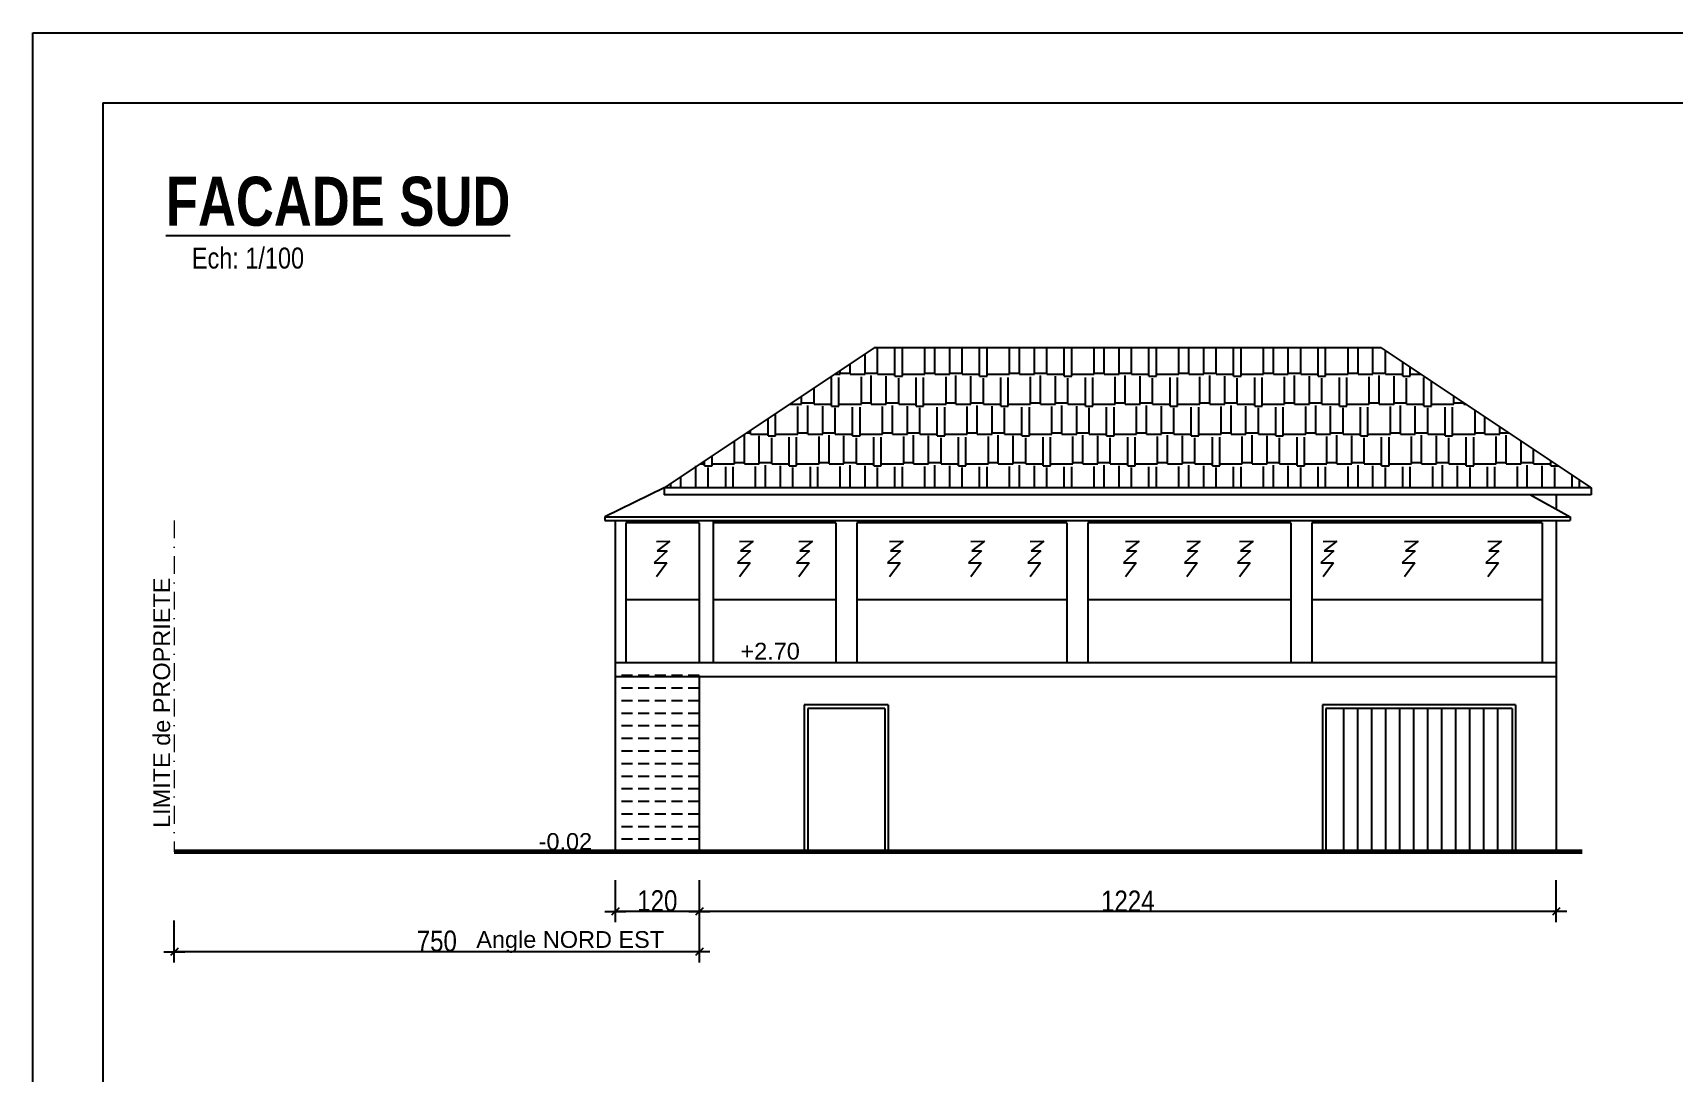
# Model space of a CAD drawing. Header units: centimetres. Extents: x 16433 to 114398, y -50094 to -12305.
# Drawn here: x 48613 to 49784, y -39790 to -39047 of the extents above; entities that cross this region are included whole.
import ezdxf
from ezdxf.enums import TextEntityAlignment as Align

# ---------------------------------------------------------------- set-up
doc = ezdxf.new("R2010")
doc.units = ezdxf.units.CM
doc.header["$LTSCALE"] = 0.5
doc.linetypes.add('CACHE2', pattern=[4.7625, 3.175, -1.5875])
doc.linetypes.add('TIRETPTX2', pattern=[50.8, 25.4, -12.7, 0, -12.7])
doc.layers.get('DEFPOINTS').update_dxf_attribs({"linetype": 'CONTINUOUS'})
for name, color, linetype in [('01_fenetres', 171, 'CONTINUOUS'), ('01_linteaux', 2, 'CONTINUOUS'), ('01_poch_murs', 253, 'CONTINUOUS'), ('01_texte', 230, 'CONTINUOUS'), ('AA_COTES', 2, 'CONTINUOUS')]:
    doc.layers.add(name, color=color, linetype=linetype)
doc.layers.add('01_murs_coup', color=5, linetype='CONTINUOUS', lineweight=60)
doc.layers.add('01_tram_axes', color=2, linetype='TIRETPTX2', lineweight=9)
doc.styles.add('ARIAL', font='arial.ttf')
doc.styles.add('impact', font='impact.ttf')
doc.styles.add('MATTE_TXT', font='arial.ttf')
doc.styles.add('STYLE2', font='ARIALN.TTF')
doc.dimstyles.new('JB100', dxfattribs={"dimscale": 0.1, "dimtxt": 150, "dimasz": 15, "dimexe": 0.1, "dimexo": 0.1, "dimgap": 0.09, "dimtad": 1, "dimdec": 1, "dimlfac": 2, "dimdsep": 46, "dimtxsty": 'STYLE2', "dimblk1": 'BOND_G', "dimblk2": 'BOND_D', "dimsah": 1, "dimcen": 1.5, "dimdle": 0.01, "dimse1": 1, "dimse2": 1, "dimclrd": 4, "dimclre": 2, "dimclrt": 6, "dimazin": 2, "dimtfac": 2.333333, "dimtdec": 1, "dimtix": 1, "dimtmove": 2, "dimatfit": 3, "dimldrblk": 'BOND_G', "dimfxl": 1, "dimtolj": 1, "dimtzin": 0, "dimarcsym": 0})

# ---------------------------------------------------------------- blocks, each defined once
blk = doc.blocks.new('BOND_G')
at = {"layer": 'AA_COTES', "color": 0}
for p, q in [((0, -5), (0, 15)), ((5, 0), (-5, 0)), ((1.77, 1.77), (-1.77, -1.77))]:
    blk.add_line(p, q, dxfattribs=at)
blk = doc.blocks.new('BOND_D')
at = {"layer": 'AA_COTES', "color": 0}
for p, q in [((5, 0), (-5, 0)), ((-1.77, -1.77), (1.77, 1.77)), ((0, 5), (0, -15))]:
    blk.add_line(p, q, dxfattribs=at)
blk = doc.blocks.new('*D4541')
at = {"layer": '01_linteaux', "color": 4, "lineweight": -2, "ltscale": 2, "transparency": 16777216}
blk.add_line((49699.3, -39675.1), (49090.3, -39675.1), dxfattribs=at)
at = {"layer": 'DEFPOINTS', "color": 0, "ltscale": 2}
for p in [(49088.8, -39643.8), (49700.8, -39643.8), (49088.8, -39675.1)]:
    blk.add_point(p, dxfattribs=at)
at = {"layer": '01_linteaux', "color": 4, "lineweight": -2, "ltscale": 2, "transparency": 16777216, "xscale": 1.5, "yscale": 1.5, "zscale": 1.5, "rotation": 180}
blk.add_blockref('BOND_D', (49088.8, -39675.1), dxfattribs=at)
at = {"layer": '01_linteaux', "color": 4, "lineweight": -2, "ltscale": 2, "transparency": 16777216, "xscale": 1.5, "yscale": 1.5, "zscale": 1.5}
blk.add_blockref('BOND_G', (49700.8, -39675.1), dxfattribs=at)
at = {"layer": '01_linteaux', "color": 6, "ltscale": 2, "transparency": 16777216, "insert": (49394.8, -39667.6), "char_height": 15, "attachment_point": 5, "style": 'STYLE2'}
blk.add_mtext('\\A1;1224', dxfattribs=at)
blk = doc.blocks.new('*D4542')
at = {"layer": '01_linteaux', "color": 4, "lineweight": -2, "ltscale": 2, "transparency": 16777216}
blk.add_line((49087.3, -39675.1), (49030.3, -39675.1), dxfattribs=at)
at = {"layer": 'DEFPOINTS', "color": 0, "ltscale": 2}
for p in [(49028.8, -39643.8), (49088.8, -39652.6), (49028.8, -39675.1)]:
    blk.add_point(p, dxfattribs=at)
at = {"layer": '01_linteaux', "color": 4, "lineweight": -2, "ltscale": 2, "transparency": 16777216, "xscale": 1.5, "yscale": 1.5, "zscale": 1.5, "rotation": 180}
blk.add_blockref('BOND_D', (49028.8, -39675.1), dxfattribs=at)
at = {"layer": '01_linteaux', "color": 4, "lineweight": -2, "ltscale": 2, "transparency": 16777216, "xscale": 1.5, "yscale": 1.5, "zscale": 1.5}
blk.add_blockref('BOND_G', (49088.8, -39675.1), dxfattribs=at)
at = {"layer": '01_linteaux', "color": 6, "ltscale": 2, "transparency": 16777216, "insert": (49058.8, -39667.5), "char_height": 15, "attachment_point": 5, "style": 'STYLE2'}
blk.add_mtext('\\A1;120', dxfattribs=at)
blk = doc.blocks.new('*D4543')
at = {"layer": '01_linteaux', "color": 4, "lineweight": -2, "ltscale": 2, "transparency": 16777216}
blk.add_line((49087.3, -39703.9), (48715.3, -39703.9), dxfattribs=at)
at = {"layer": 'DEFPOINTS', "color": 0, "ltscale": 2}
for p in [(48713.8, -39632.5), (49088.8, -39671.3), (48713.8, -39703.9)]:
    blk.add_point(p, dxfattribs=at)
at = {"layer": '01_linteaux', "color": 4, "lineweight": -2, "ltscale": 2, "transparency": 16777216, "xscale": 1.5, "yscale": 1.5, "zscale": 1.5, "rotation": 180}
blk.add_blockref('BOND_D', (48713.8, -39703.9), dxfattribs=at)
at = {"layer": '01_linteaux', "color": 4, "lineweight": -2, "ltscale": 2, "transparency": 16777216, "xscale": 1.5, "yscale": 1.5, "zscale": 1.5}
blk.add_blockref('BOND_G', (49088.8, -39703.9), dxfattribs=at)
at = {"layer": '01_linteaux', "color": 6, "ltscale": 2, "transparency": 16777216, "insert": (48901.3, -39696.3), "char_height": 15, "attachment_point": 5, "style": 'STYLE2'}
blk.add_mtext('\\A1;750', dxfattribs=at)

msp = doc.modelspace()

# ---------------------------------------------------------------- linework, layer by layer
at = {"layer": '01_fenetres', "ltscale": 30}
for q in [(48662.75, -40482.369), (50662.75, -39097.369)]:
    msp.add_line((48662.75, -39097.369), q, dxfattribs=at)
at = {"layer": '01_linteaux', "ltscale": 2}
for p, q in [((49213.759, -39272.519), (49063.759, -39372.519)), ((49575.759, -39272.519), (49213.759, -39272.519)), ((49575.759, -39272.519), (49725.759, -39372.519)), ((49063.759, -39372.519), (49021.259, -39393.162)), ((49725.759, -39372.519), (49063.759, -39372.519)), ((49063.759, -39372.519), (49063.759, -39377.519)), ((49725.759, -39372.519), (49725.759, -39377.519)), ((49725.759, -39377.519), (49063.759, -39377.519)), ((49682.526, -39377.519), (49710.759, -39393.162)), ((49700.759, -39377.519), (49700.759, -39387.621)), ((49021.259, -39393.162), (49021.259, -39394.412)), ((49021.259, -39393.162), (49710.759, -39393.162)), ((49021.259, -39393.162), (49021.259, -39395.662)), ((49021.259, -39395.662), (49710.759, -39395.662)), ((49028.759, -39395.662), (49028.759, -39632.519)), ((49036.259, -39397.519), (49036.259, -39497.519)), ((49088.759, -39397.519), (49036.259, -39397.519)), ((49088.759, -39397.519), (49088.759, -39497.519)), ((49098.759, -39395.662), (49098.759, -39497.519)), ((49186.259, -39397.519), (49098.759, -39397.519)), ((49186.259, -39397.519), (49186.259, -39497.519)), ((49201.259, -39397.519), (49201.259, -39497.519)), ((49351.259, -39397.519), (49201.259, -39397.519)), ((49351.259, -39397.519), (49351.259, -39497.519)), ((49366.259, -39397.519), (49366.259, -39497.519)), ((49511.259, -39397.519), (49366.259, -39397.519)), ((49511.259, -39397.519), (49511.259, -39497.519)), ((49526.259, -39397.519), (49526.259, -39497.519)), ((49690.759, -39397.519), (49526.259, -39397.519)), ((49690.759, -39397.519), (49690.759, -39497.519)), ((49700.759, -39395.662), (49700.759, -39632.519)), ((49710.759, -39393.162), (49710.759, -39395.662)), ((49088.759, -39452.519), (49036.259, -39452.519)), ((49186.259, -39452.519), (49098.759, -39452.519)), ((49351.259, -39452.519), (49201.259, -39452.519)), ((49511.259, -39452.519), (49366.259, -39452.519)), ((49690.759, -39452.519), (49526.259, -39452.519)), ((49088.759, -39497.519), (49028.759, -39497.519)), ((49700.759, -39497.519), (49088.759, -39497.519)), ((49088.759, -39507.519), (49028.759, -39507.519)), ((49088.759, -39506.519), (49088.759, -39632.519)), ((49700.759, -39507.519), (49088.759, -39507.519)), ((49163.759, -39527.519), (49163.759, -39632.519)), ((49223.759, -39527.519), (49163.759, -39527.519)), ((49223.759, -39527.519), (49223.759, -39632.519)), ((49533.759, -39527.519), (49533.759, -39632.519)), ((49671.759, -39527.519), (49533.759, -39527.519)), ((49671.759, -39527.519), (49671.759, -39632.519)), ((49166.259, -39530.019), (49166.259, -39632.519)), ((49221.259, -39530.019), (49166.259, -39530.019)), ((49221.259, -39530.019), (49221.259, -39632.519)), ((49669.259, -39530.019), (49536.259, -39530.019)), ((49536.259, -39530.019), (49536.259, -39632.519)), ((49548.759, -39530.019), (49548.759, -39632.519)), ((49558.759, -39530.019), (49558.759, -39632.519)), ((49568.759, -39530.019), (49568.759, -39632.519)), ((49578.759, -39530.019), (49578.759, -39632.519)), ((49588.759, -39530.019), (49588.759, -39632.519)), ((49598.759, -39530.019), (49598.759, -39632.519)), ((49608.759, -39530.019), (49608.759, -39632.519)), ((49618.759, -39530.019), (49618.759, -39632.519)), ((49628.759, -39530.019), (49628.759, -39632.519)), ((49638.759, -39530.019), (49638.759, -39632.519)), ((49648.759, -39530.019), (49648.759, -39632.519)), ((49658.759, -39530.019), (49658.759, -39632.519)), ((49669.259, -39530.019), (49669.259, -39632.519))]:
    msp.add_line(p, q, dxfattribs=at)
at = {"layer": '01_linteaux', "linetype": 'CACHE2', "ltscale": 5}
for p, q in [((49088.759, -39506.519), (49028.759, -39506.519)), ((49088.759, -39515.519), (49028.759, -39515.519)), ((49088.759, -39524.519), (49028.759, -39524.519)), ((49088.759, -39533.519), (49028.759, -39533.519)), ((49088.759, -39542.519), (49028.759, -39542.519)), ((49088.759, -39551.519), (49028.759, -39551.519)), ((49088.759, -39560.519), (49028.759, -39560.519)), ((49088.759, -39569.519), (49028.759, -39569.519)), ((49088.759, -39578.519), (49028.759, -39578.519)), ((49088.759, -39587.519), (49028.759, -39587.519)), ((49088.759, -39596.519), (49028.759, -39596.519)), ((49088.759, -39605.519), (49028.759, -39605.519)), ((49088.759, -39614.519), (49028.759, -39614.519)), ((49088.759, -39623.519), (49028.759, -39623.519))]:
    msp.add_line(p, q, dxfattribs=at)
at = {"layer": '01_murs_coup', "ltscale": 2}
msp.add_line((49719.432, -39632.519), (48713.759, -39632.519), dxfattribs=at)
at = {"layer": '01_poch_murs', "linetype": 'Continuous', "ltscale": 2}
for p, q in [((49207.189, -39291.31), (49207.189, -39276.899)), ((49216.079, -39291.31), (49216.079, -39272.641)), ((49228.525, -39292.644), (49228.525, -39272.519)), ((49233.859, -39292.644), (49233.859, -39272.519)), ((49249.861, -39291.31), (49249.861, -39272.519)), ((49256.973, -39291.31), (49256.973, -39272.519)), ((49267.641, -39291.31), (49267.641, -39272.519)), ((49276.531, -39291.31), (49276.531, -39272.641)), ((49288.977, -39292.644), (49288.977, -39272.519)), ((49294.311, -39292.644), (49294.311, -39272.519)), ((49310.313, -39291.31), (49310.313, -39272.519)), ((49317.425, -39291.31), (49317.425, -39272.519)), ((49328.093, -39291.31), (49328.093, -39272.519)), ((49336.983, -39291.31), (49336.983, -39272.641)), ((49349.429, -39292.644), (49349.429, -39272.197)), ((49354.763, -39292.644), (49354.763, -39272.519)), ((49370.765, -39291.31), (49370.765, -39272.519)), ((49377.877, -39291.31), (49377.877, -39272.519)), ((49388.545, -39291.31), (49388.545, -39272.519)), ((49397.435, -39291.31), (49397.435, -39272.641)), ((49409.881, -39292.644), (49409.881, -39272.519)), ((49415.215, -39292.644), (49415.215, -39272.519)), ((49431.217, -39291.31), (49431.217, -39272.519)), ((49438.329, -39291.31), (49438.329, -39272.519)), ((49448.997, -39291.31), (49448.997, -39272.519)), ((49457.887, -39291.31), (49457.887, -39272.641)), ((49470.333, -39292.644), (49470.333, -39272.519)), ((49475.667, -39292.644), (49475.667, -39272.519)), ((49491.669, -39291.31), (49491.669, -39272.519)), ((49498.781, -39291.31), (49498.781, -39272.519)), ((49509.449, -39291.31), (49509.449, -39272.519)), ((49518.339, -39291.31), (49518.339, -39272.641)), ((49530.785, -39292.644), (49530.785, -39272.197)), ((49536.119, -39292.644), (49536.119, -39272.197)), ((49552.121, -39291.31), (49552.121, -39272.519)), ((49559.233, -39291.31), (49559.233, -39272.519)), ((49569.901, -39291.31), (49569.901, -39272.519)), ((49578.791, -39291.31), (49578.791, -39274.54)), ((49591.237, -39292.644), (49591.237, -39282.837)), ((49183.186, -39313.98), (49183.186, -39293.533)), ((49185.572, -39291.31), (49189.409, -39291.31)), ((49188.52, -39313.98), (49188.52, -39293.533)), ((49189.409, -39291.31), (49189.409, -39288.752)), ((49189.409, -39290.421), (49196.521, -39290.421)), ((49196.521, -39291.31), (49196.521, -39284.011)), ((49196.521, -39291.31), (49207.189, -39291.31)), ((49204.522, -39312.646), (49204.522, -39293.088)), ((49207.189, -39290.421), (49216.079, -39290.421)), ((49211.634, -39312.646), (49211.634, -39292.199)), ((49216.079, -39291.31), (49228.525, -39291.31)), ((49222.302, -39312.646), (49222.302, -39292.644)), ((49228.525, -39292.644), (49233.859, -39292.644)), ((49231.192, -39312.646), (49231.192, -39293.977)), ((49233.859, -39291.31), (49249.861, -39291.31)), ((49243.638, -39313.98), (49243.638, -39293.533)), ((49248.972, -39313.98), (49248.972, -39293.533)), ((49249.861, -39290.421), (49256.973, -39290.421)), ((49256.973, -39291.31), (49267.641, -39291.31)), ((49264.974, -39312.646), (49264.974, -39293.088)), ((49267.641, -39290.421), (49276.531, -39290.421)), ((49272.086, -39312.646), (49272.086, -39292.199)), ((49276.531, -39291.31), (49288.977, -39291.31)), ((49282.754, -39312.646), (49282.754, -39292.644)), ((49288.977, -39292.644), (49294.311, -39292.644)), ((49291.644, -39312.646), (49291.644, -39293.977)), ((49294.311, -39291.31), (49310.313, -39291.31)), ((49304.09, -39313.98), (49304.09, -39293.533)), ((49309.424, -39313.98), (49309.424, -39293.533)), ((49310.313, -39290.421), (49317.425, -39290.421)), ((49317.425, -39291.31), (49328.093, -39291.31)), ((49325.426, -39312.646), (49325.426, -39293.088)), ((49328.093, -39290.421), (49336.983, -39290.421)), ((49332.538, -39312.646), (49332.538, -39292.199)), ((49336.983, -39291.31), (49349.429, -39291.31)), ((49343.206, -39312.646), (49343.206, -39292.644)), ((49349.429, -39292.644), (49354.763, -39292.644)), ((49352.096, -39312.646), (49352.096, -39293.977)), ((49354.763, -39291.31), (49370.765, -39291.31)), ((49364.542, -39313.98), (49364.542, -39293.533)), ((49369.876, -39313.98), (49369.876, -39293.533)), ((49370.765, -39290.421), (49377.877, -39290.421)), ((49377.877, -39291.31), (49388.545, -39291.31)), ((49385.878, -39312.646), (49385.878, -39293.088)), ((49388.545, -39290.421), (49397.435, -39290.421)), ((49392.99, -39312.646), (49392.99, -39292.199)), ((49397.435, -39291.31), (49409.881, -39291.31)), ((49403.658, -39312.646), (49403.658, -39292.644)), ((49409.881, -39292.644), (49415.215, -39292.644)), ((49412.548, -39312.646), (49412.548, -39293.977)), ((49415.215, -39291.31), (49431.217, -39291.31)), ((49424.994, -39313.98), (49424.994, -39293.533)), ((49430.328, -39313.98), (49430.328, -39293.533)), ((49431.217, -39290.421), (49438.329, -39290.421)), ((49438.329, -39291.31), (49448.997, -39291.31)), ((49446.33, -39312.646), (49446.33, -39293.088)), ((49448.997, -39290.421), (49457.887, -39290.421)), ((49453.442, -39312.646), (49453.442, -39292.199)), ((49457.887, -39291.31), (49470.333, -39291.31)), ((49464.11, -39312.646), (49464.11, -39292.644)), ((49470.333, -39292.644), (49475.667, -39292.644)), ((49473, -39312.646), (49473, -39293.977)), ((49475.667, -39291.31), (49491.669, -39291.31)), ((49485.446, -39313.98), (49485.446, -39293.533)), ((49490.78, -39313.98), (49490.78, -39293.533)), ((49491.669, -39290.421), (49498.781, -39290.421)), ((49498.781, -39291.31), (49509.449, -39291.31)), ((49506.782, -39312.646), (49506.782, -39293.088)), ((49509.449, -39290.421), (49518.339, -39290.421)), ((49513.894, -39312.646), (49513.894, -39292.199)), ((49518.339, -39291.31), (49530.785, -39291.31)), ((49524.562, -39312.646), (49524.562, -39292.644)), ((49530.785, -39292.644), (49536.119, -39292.644)), ((49533.452, -39312.646), (49533.452, -39293.977)), ((49536.119, -39291.31), (49552.121, -39291.31)), ((49545.898, -39313.98), (49545.898, -39293.533)), ((49551.232, -39313.98), (49551.232, -39293.533)), ((49552.121, -39290.421), (49559.233, -39290.421)), ((49559.233, -39291.31), (49569.901, -39291.31)), ((49567.234, -39312.646), (49567.234, -39293.088)), ((49569.901, -39290.421), (49578.791, -39290.421)), ((49574.346, -39312.646), (49574.346, -39292.199)), ((49578.791, -39291.31), (49591.237, -39291.31)), ((49585.014, -39312.646), (49585.014, -39292.644)), ((49591.237, -39292.644), (49596.571, -39292.644)), ((49593.904, -39312.646), (49593.904, -39293.977)), ((49596.571, -39292.644), (49596.571, -39286.393)), ((49596.571, -39291.31), (49603.946, -39291.31)), ((49606.35, -39313.98), (49606.35, -39293.533)), ((49170.74, -39312.646), (49170.74, -39301.198)), ((49611.684, -39313.98), (49611.684, -39296.469)), ((49153.568, -39312.646), (49161.85, -39312.646)), ((49159.183, -39333.982), (49159.183, -39314.424)), ((49161.85, -39312.646), (49161.85, -39307.125)), ((49161.85, -39311.757), (49170.74, -39311.757)), ((49166.295, -39333.982), (49166.295, -39313.535)), ((49170.74, -39312.646), (49183.186, -39312.646)), ((49176.963, -39333.982), (49176.963, -39313.98)), ((49183.186, -39313.98), (49188.52, -39313.98)), ((49185.853, -39333.982), (49185.853, -39315.313)), ((49188.52, -39312.646), (49204.522, -39312.646)), ((49198.299, -39335.316), (49198.299, -39314.869)), ((49203.633, -39335.316), (49203.633, -39314.869)), ((49204.522, -39311.757), (49211.634, -39311.757)), ((49211.634, -39312.646), (49222.302, -39312.646)), ((49219.635, -39333.982), (49219.635, -39314.424)), ((49222.302, -39311.757), (49231.192, -39311.757)), ((49226.747, -39333.982), (49226.747, -39313.535)), ((49231.192, -39312.646), (49243.638, -39312.646)), ((49237.415, -39333.982), (49237.415, -39313.98)), ((49243.638, -39313.98), (49248.972, -39313.98)), ((49246.305, -39333.982), (49246.305, -39315.313)), ((49248.972, -39312.646), (49264.974, -39312.646)), ((49258.751, -39335.316), (49258.751, -39314.869)), ((49264.085, -39335.316), (49264.085, -39314.869)), ((49264.974, -39311.757), (49272.086, -39311.757)), ((49272.086, -39312.646), (49282.754, -39312.646)), ((49280.087, -39333.982), (49280.087, -39314.424)), ((49282.754, -39311.757), (49291.644, -39311.757)), ((49287.199, -39333.982), (49287.199, -39313.535)), ((49291.644, -39312.646), (49304.09, -39312.646)), ((49297.867, -39333.982), (49297.867, -39313.98)), ((49304.09, -39313.98), (49309.424, -39313.98)), ((49306.757, -39333.982), (49306.757, -39315.313)), ((49309.424, -39312.646), (49325.426, -39312.646)), ((49319.203, -39335.316), (49319.203, -39314.869)), ((49324.537, -39335.316), (49324.537, -39314.869)), ((49325.426, -39311.757), (49332.538, -39311.757)), ((49332.538, -39312.646), (49343.206, -39312.646)), ((49340.539, -39333.982), (49340.539, -39314.424)), ((49343.206, -39311.757), (49352.096, -39311.757)), ((49347.651, -39333.982), (49347.651, -39313.535)), ((49352.096, -39312.646), (49364.542, -39312.646)), ((49358.319, -39333.982), (49358.319, -39313.98)), ((49364.542, -39313.98), (49369.876, -39313.98)), ((49367.209, -39333.982), (49367.209, -39315.313)), ((49369.876, -39312.646), (49385.878, -39312.646)), ((49379.655, -39335.316), (49379.655, -39314.869)), ((49384.989, -39335.316), (49384.989, -39314.869)), ((49385.878, -39311.757), (49392.99, -39311.757)), ((49392.99, -39312.646), (49403.658, -39312.646)), ((49400.991, -39333.982), (49400.991, -39314.424)), ((49403.658, -39311.757), (49412.548, -39311.757)), ((49408.103, -39333.982), (49408.103, -39313.535)), ((49412.548, -39312.646), (49424.994, -39312.646)), ((49418.771, -39333.982), (49418.771, -39313.98)), ((49424.994, -39313.98), (49430.328, -39313.98)), ((49427.661, -39333.982), (49427.661, -39315.313)), ((49430.328, -39312.646), (49446.33, -39312.646)), ((49440.107, -39335.316), (49440.107, -39314.869)), ((49445.441, -39335.316), (49445.441, -39314.869)), ((49446.33, -39311.757), (49453.442, -39311.757)), ((49453.442, -39312.646), (49464.11, -39312.646)), ((49461.443, -39333.982), (49461.443, -39314.424)), ((49464.11, -39311.757), (49473, -39311.757)), ((49468.555, -39333.982), (49468.555, -39313.535)), ((49473, -39312.646), (49485.446, -39312.646)), ((49479.223, -39333.982), (49479.223, -39313.98)), ((49485.446, -39313.98), (49490.78, -39313.98)), ((49488.113, -39333.982), (49488.113, -39315.313)), ((49490.78, -39312.646), (49506.782, -39312.646)), ((49500.559, -39335.316), (49500.559, -39314.869)), ((49505.893, -39335.316), (49505.893, -39314.869)), ((49506.782, -39311.757), (49513.894, -39311.757)), ((49513.894, -39312.646), (49524.562, -39312.646)), ((49521.895, -39333.982), (49521.895, -39314.424)), ((49524.562, -39311.757), (49533.452, -39311.757)), ((49529.007, -39333.982), (49529.007, -39313.535)), ((49533.452, -39312.646), (49545.898, -39312.646)), ((49539.675, -39333.982), (49539.675, -39313.98)), ((49545.898, -39313.98), (49551.232, -39313.98)), ((49548.565, -39333.982), (49548.565, -39315.313)), ((49551.232, -39312.646), (49567.234, -39312.646)), ((49561.011, -39335.316), (49561.011, -39314.869)), ((49566.345, -39335.316), (49566.345, -39314.869)), ((49567.234, -39311.757), (49574.346, -39311.757)), ((49574.346, -39312.646), (49585.014, -39312.646)), ((49582.347, -39333.982), (49582.347, -39314.424)), ((49585.014, -39311.757), (49593.904, -39311.757)), ((49589.459, -39333.982), (49589.459, -39313.535)), ((49593.904, -39312.646), (49606.35, -39312.646)), ((49600.127, -39333.982), (49600.127, -39313.98)), ((49606.35, -39313.98), (49611.684, -39313.98)), ((49609.017, -39333.982), (49609.017, -39315.313)), ((49611.684, -39312.646), (49627.686, -39312.646)), ((49621.463, -39335.316), (49621.463, -39314.869)), ((49626.797, -39335.316), (49626.797, -39314.869)), ((49627.686, -39312.646), (49627.686, -39307.137)), ((49627.686, -39311.757), (49634.798, -39311.757)), ((49634.798, -39312.646), (49634.798, -39311.878)), ((49634.798, -39312.646), (49635.95, -39312.646)), ((49642.799, -39333.982), (49642.799, -39317.212)), ((49137.847, -39335.316), (49137.847, -39323.127)), ((49143.181, -39335.316), (49143.181, -39319.571)), ((49649.911, -39333.982), (49649.911, -39321.953)), ((49660.579, -39333.982), (49660.579, -39329.065)), ((49113.844, -39355.318), (49113.844, -39339.129)), ((49120.956, -39355.318), (49120.956, -39334.871)), ((49122.897, -39333.093), (49125.401, -39333.093)), ((49125.401, -39333.982), (49125.401, -39331.424)), ((49125.401, -39333.982), (49137.847, -39333.982)), ((49131.624, -39355.318), (49131.624, -39335.316)), ((49137.847, -39335.316), (49143.181, -39335.316)), ((49140.514, -39355.318), (49140.514, -39336.649)), ((49143.181, -39333.982), (49159.183, -39333.982)), ((49152.96, -39356.652), (49152.96, -39336.205)), ((49158.294, -39356.652), (49158.294, -39336.205)), ((49159.183, -39333.093), (49166.295, -39333.093)), ((49166.295, -39333.982), (49176.963, -39333.982)), ((49174.296, -39355.318), (49174.296, -39335.76)), ((49176.963, -39333.093), (49185.853, -39333.093)), ((49181.408, -39355.318), (49181.408, -39334.871)), ((49185.853, -39333.982), (49198.299, -39333.982)), ((49192.076, -39355.318), (49192.076, -39335.316)), ((49198.299, -39335.316), (49203.633, -39335.316)), ((49200.966, -39355.318), (49200.966, -39336.649)), ((49203.633, -39333.982), (49219.635, -39333.982)), ((49213.412, -39356.652), (49213.412, -39336.205)), ((49218.746, -39356.652), (49218.746, -39336.205)), ((49219.635, -39333.093), (49226.747, -39333.093)), ((49226.747, -39333.982), (49237.415, -39333.982)), ((49234.748, -39355.318), (49234.748, -39335.76)), ((49237.415, -39333.093), (49246.305, -39333.093)), ((49241.86, -39355.318), (49241.86, -39334.871)), ((49246.305, -39333.982), (49258.751, -39333.982)), ((49252.528, -39355.318), (49252.528, -39335.316)), ((49258.751, -39335.316), (49264.085, -39335.316)), ((49261.418, -39355.318), (49261.418, -39336.649)), ((49264.085, -39333.982), (49280.087, -39333.982)), ((49273.864, -39356.652), (49273.864, -39336.205)), ((49279.198, -39356.652), (49279.198, -39336.205)), ((49280.087, -39333.093), (49287.199, -39333.093)), ((49287.199, -39333.982), (49297.867, -39333.982)), ((49295.2, -39355.318), (49295.2, -39335.76)), ((49297.867, -39333.093), (49306.757, -39333.093)), ((49302.312, -39355.318), (49302.312, -39334.871)), ((49306.757, -39333.982), (49319.203, -39333.982)), ((49312.98, -39355.318), (49312.98, -39335.316)), ((49319.203, -39335.316), (49324.537, -39335.316)), ((49321.87, -39355.318), (49321.87, -39336.649)), ((49324.537, -39333.982), (49340.539, -39333.982)), ((49334.316, -39356.652), (49334.316, -39336.205)), ((49339.65, -39356.652), (49339.65, -39336.205)), ((49340.539, -39333.093), (49347.651, -39333.093)), ((49347.651, -39333.982), (49358.319, -39333.982)), ((49355.652, -39355.318), (49355.652, -39335.76)), ((49358.319, -39333.093), (49367.209, -39333.093)), ((49362.764, -39355.318), (49362.764, -39334.871)), ((49367.209, -39333.982), (49379.655, -39333.982)), ((49373.432, -39355.318), (49373.432, -39335.316)), ((49379.655, -39335.316), (49384.989, -39335.316)), ((49382.322, -39355.318), (49382.322, -39336.649)), ((49384.989, -39333.982), (49400.991, -39333.982)), ((49394.768, -39356.652), (49394.768, -39336.205)), ((49400.102, -39356.652), (49400.102, -39336.205)), ((49400.991, -39333.093), (49408.103, -39333.093)), ((49408.103, -39333.982), (49418.771, -39333.982)), ((49416.104, -39355.318), (49416.104, -39335.76)), ((49418.771, -39333.093), (49427.661, -39333.093)), ((49423.216, -39355.318), (49423.216, -39334.871)), ((49427.661, -39333.982), (49440.107, -39333.982)), ((49433.884, -39355.318), (49433.884, -39335.316)), ((49440.107, -39335.316), (49445.441, -39335.316)), ((49442.774, -39355.318), (49442.774, -39336.649)), ((49445.441, -39333.982), (49461.443, -39333.982)), ((49455.22, -39356.652), (49455.22, -39336.205)), ((49460.554, -39356.652), (49460.554, -39336.205)), ((49461.443, -39333.093), (49468.555, -39333.093)), ((49468.555, -39333.982), (49479.223, -39333.982)), ((49476.556, -39355.318), (49476.556, -39335.76)), ((49479.223, -39333.093), (49488.113, -39333.093)), ((49483.668, -39355.318), (49483.668, -39334.871)), ((49488.113, -39333.982), (49500.559, -39333.982)), ((49494.336, -39355.318), (49494.336, -39335.316)), ((49500.559, -39335.316), (49505.893, -39335.316)), ((49503.226, -39355.318), (49503.226, -39336.649)), ((49505.893, -39333.982), (49521.895, -39333.982)), ((49515.672, -39356.652), (49515.672, -39336.205)), ((49521.006, -39356.652), (49521.006, -39336.205)), ((49521.895, -39333.093), (49529.007, -39333.093)), ((49529.007, -39333.982), (49539.675, -39333.982)), ((49537.008, -39355.318), (49537.008, -39335.76)), ((49539.675, -39333.093), (49548.565, -39333.093)), ((49544.12, -39355.318), (49544.12, -39334.871)), ((49548.565, -39333.982), (49561.011, -39333.982)), ((49554.788, -39355.318), (49554.788, -39335.316)), ((49561.011, -39335.316), (49566.345, -39335.316)), ((49563.678, -39355.318), (49563.678, -39336.649)), ((49566.345, -39333.982), (49582.347, -39333.982)), ((49576.124, -39356.652), (49576.124, -39336.205)), ((49581.458, -39356.652), (49581.458, -39336.205)), ((49582.347, -39333.093), (49589.459, -39333.093)), ((49589.459, -39333.982), (49600.127, -39333.982)), ((49597.46, -39355.318), (49597.46, -39335.76)), ((49600.127, -39333.093), (49609.017, -39333.093)), ((49604.572, -39355.318), (49604.572, -39334.871)), ((49609.017, -39333.982), (49621.463, -39333.982)), ((49615.24, -39355.318), (49615.24, -39335.316)), ((49621.463, -39335.316), (49626.797, -39335.316)), ((49624.13, -39355.318), (49624.13, -39336.649)), ((49626.797, -39333.982), (49642.799, -39333.982)), ((49636.576, -39356.652), (49636.576, -39336.205)), ((49641.91, -39356.652), (49641.91, -39336.205)), ((49642.799, -39333.093), (49649.911, -39333.093)), ((49649.911, -39333.982), (49660.579, -39333.982)), ((49657.912, -39355.318), (49657.912, -39335.76)), ((49660.579, -39333.093), (49666.62, -39333.093)), ((49665.024, -39355.318), (49665.024, -39334.871)), ((49675.692, -39355.318), (49675.692, -39339.141)), ((49092.508, -39356.652), (49092.508, -39353.353)), ((49097.842, -39356.652), (49097.842, -39349.797)), ((49684.582, -39355.318), (49684.582, -39345.067)), ((49697.028, -39356.652), (49697.028, -39353.365)), ((49075.617, -39372.519), (49075.617, -39364.614)), ((49086.285, -39372.519), (49086.285, -39356.652)), ((49089.56, -39355.318), (49092.508, -39355.318)), ((49092.508, -39356.652), (49097.842, -39356.652)), ((49095.175, -39372.519), (49095.175, -39357.985)), ((49097.842, -39355.318), (49113.844, -39355.318)), ((49107.621, -39372.519), (49107.621, -39357.541)), ((49112.955, -39372.519), (49112.955, -39357.541)), ((49113.844, -39354.429), (49120.956, -39354.429)), ((49120.956, -39355.318), (49131.624, -39355.318)), ((49128.957, -39372.519), (49128.957, -39357.096)), ((49131.624, -39354.429), (49140.514, -39354.429)), ((49136.069, -39372.519), (49136.069, -39356.207)), ((49140.514, -39355.318), (49152.96, -39355.318)), ((49146.737, -39372.519), (49146.737, -39356.652)), ((49152.96, -39356.652), (49158.294, -39356.652)), ((49155.627, -39372.519), (49155.627, -39357.985)), ((49158.294, -39355.318), (49174.296, -39355.318)), ((49168.073, -39372.519), (49168.073, -39357.541)), ((49173.407, -39372.519), (49173.407, -39357.541)), ((49174.296, -39354.429), (49181.408, -39354.429)), ((49181.408, -39355.318), (49192.076, -39355.318)), ((49189.409, -39372.519), (49189.409, -39357.096)), ((49192.076, -39354.429), (49200.966, -39354.429)), ((49196.521, -39372.519), (49196.521, -39356.207)), ((49200.966, -39355.318), (49213.412, -39355.318)), ((49207.189, -39372.519), (49207.189, -39356.652)), ((49213.412, -39356.652), (49218.746, -39356.652)), ((49216.079, -39372.519), (49216.079, -39357.985)), ((49218.746, -39355.318), (49234.748, -39355.318)), ((49228.525, -39372.519), (49228.525, -39357.541)), ((49233.859, -39372.519), (49233.859, -39357.541)), ((49234.748, -39354.429), (49241.86, -39354.429)), ((49241.86, -39355.318), (49252.528, -39355.318)), ((49249.861, -39372.519), (49249.861, -39357.096)), ((49252.528, -39354.429), (49261.418, -39354.429)), ((49256.973, -39372.519), (49256.973, -39356.207)), ((49261.418, -39355.318), (49273.864, -39355.318)), ((49267.641, -39372.519), (49267.641, -39356.652)), ((49273.864, -39356.652), (49279.198, -39356.652)), ((49276.531, -39372.519), (49276.531, -39357.985)), ((49279.198, -39355.318), (49295.2, -39355.318)), ((49288.977, -39372.519), (49288.977, -39357.541)), ((49294.311, -39372.519), (49294.311, -39357.541)), ((49295.2, -39354.429), (49302.312, -39354.429)), ((49302.312, -39355.318), (49312.98, -39355.318)), ((49310.313, -39372.519), (49310.313, -39357.096)), ((49312.98, -39354.429), (49321.87, -39354.429)), ((49317.425, -39372.519), (49317.425, -39356.207)), ((49321.87, -39355.318), (49334.316, -39355.318)), ((49328.093, -39372.519), (49328.093, -39356.652)), ((49334.316, -39356.652), (49339.65, -39356.652)), ((49336.983, -39372.519), (49336.983, -39357.985)), ((49339.65, -39355.318), (49355.652, -39355.318)), ((49349.429, -39372.519), (49349.429, -39357.541)), ((49354.763, -39372.519), (49354.763, -39357.541)), ((49355.652, -39354.429), (49362.764, -39354.429)), ((49362.764, -39355.318), (49373.432, -39355.318)), ((49370.765, -39372.519), (49370.765, -39357.096)), ((49373.432, -39354.429), (49382.322, -39354.429)), ((49377.877, -39372.519), (49377.877, -39356.207)), ((49382.322, -39355.318), (49394.768, -39355.318)), ((49388.545, -39372.519), (49388.545, -39356.652)), ((49394.768, -39356.652), (49400.102, -39356.652)), ((49397.435, -39372.519), (49397.435, -39357.985)), ((49400.102, -39355.318), (49416.104, -39355.318)), ((49409.881, -39372.519), (49409.881, -39357.541)), ((49415.215, -39372.519), (49415.215, -39357.541)), ((49416.104, -39354.429), (49423.216, -39354.429)), ((49423.216, -39355.318), (49433.884, -39355.318)), ((49431.217, -39372.519), (49431.217, -39357.096)), ((49433.884, -39354.429), (49442.774, -39354.429)), ((49438.329, -39372.519), (49438.329, -39356.207)), ((49442.774, -39355.318), (49455.22, -39355.318)), ((49448.997, -39372.519), (49448.997, -39356.652)), ((49455.22, -39356.652), (49460.554, -39356.652)), ((49457.887, -39372.519), (49457.887, -39357.985)), ((49460.554, -39355.318), (49476.556, -39355.318)), ((49470.333, -39372.519), (49470.333, -39357.541)), ((49475.667, -39372.519), (49475.667, -39357.541)), ((49476.556, -39354.429), (49483.668, -39354.429)), ((49483.668, -39355.318), (49494.336, -39355.318)), ((49491.669, -39372.519), (49491.669, -39357.096)), ((49494.336, -39354.429), (49503.226, -39354.429)), ((49498.781, -39372.519), (49498.781, -39356.207)), ((49503.226, -39355.318), (49515.672, -39355.318)), ((49509.449, -39372.519), (49509.449, -39356.652)), ((49515.672, -39356.652), (49521.006, -39356.652)), ((49518.339, -39372.519), (49518.339, -39357.985)), ((49521.006, -39355.318), (49537.008, -39355.318)), ((49530.785, -39372.519), (49530.785, -39357.541)), ((49536.119, -39372.519), (49536.119, -39357.541)), ((49537.008, -39354.429), (49544.12, -39354.429)), ((49544.12, -39355.318), (49554.788, -39355.318)), ((49552.121, -39372.519), (49552.121, -39357.096)), ((49554.788, -39354.429), (49563.678, -39354.429)), ((49559.233, -39372.519), (49559.233, -39356.207)), ((49563.678, -39355.318), (49576.124, -39355.318)), ((49569.901, -39372.519), (49569.901, -39356.652)), ((49576.124, -39356.652), (49581.458, -39356.652)), ((49578.791, -39372.519), (49578.791, -39357.985)), ((49581.458, -39355.318), (49597.46, -39355.318)), ((49591.237, -39372.519), (49591.237, -39357.541)), ((49596.571, -39372.519), (49596.571, -39357.541)), ((49597.46, -39354.429), (49604.572, -39354.429)), ((49604.572, -39355.318), (49615.24, -39355.318)), ((49612.573, -39372.519), (49612.573, -39357.096)), ((49615.24, -39354.429), (49624.13, -39354.429)), ((49619.685, -39372.519), (49619.685, -39356.207)), ((49624.13, -39355.318), (49636.576, -39355.318)), ((49630.353, -39372.519), (49630.353, -39356.652)), ((49636.576, -39356.652), (49641.91, -39356.652)), ((49639.243, -39372.519), (49639.243, -39357.985)), ((49641.91, -39355.318), (49657.912, -39355.318)), ((49651.689, -39372.519), (49651.689, -39357.541)), ((49657.023, -39372.519), (49657.023, -39357.541)), ((49657.912, -39354.429), (49665.024, -39354.429)), ((49665.024, -39355.318), (49675.692, -39355.318)), ((49673.025, -39372.519), (49673.025, -39357.096)), ((49675.692, -39354.429), (49684.582, -39354.429)), ((49680.137, -39372.519), (49680.137, -39356.207)), ((49684.582, -39355.318), (49697.028, -39355.318)), ((49690.805, -39372.519), (49690.805, -39356.652)), ((49697.028, -39356.652), (49702.362, -39356.652)), ((49699.695, -39372.519), (49699.695, -39357.985)), ((49712.141, -39372.519), (49712.141, -39363.44)), ((49068.505, -39372.519), (49068.505, -39369.355)), ((49717.475, -39372.519), (49717.475, -39366.996))]:
    msp.add_line(p, q, dxfattribs=at)
at = {"layer": '01_poch_murs', "ltscale": 2}
for p, q in [((49058.097, -39410.75), (49067.827, -39410.524)), ((49067.827, -39410.524), (49058.776, -39417.535)), ((49117.537, -39410.75), (49127.268, -39410.524)), ((49127.268, -39410.524), (49118.216, -39417.535)), ((49159.857, -39410.75), (49169.587, -39410.524)), ((49169.587, -39410.524), (49160.536, -39417.535)), ((49224.683, -39410.75), (49234.414, -39410.524)), ((49234.414, -39410.524), (49225.362, -39417.535)), ((49282.686, -39410.75), (49292.416, -39410.524)), ((49292.416, -39410.524), (49283.365, -39417.535)), ((49325.05, -39410.75), (49334.781, -39410.524)), ((49334.781, -39410.524), (49325.729, -39417.535)), ((49393.234, -39410.75), (49402.965, -39410.524)), ((49402.965, -39410.524), (49393.913, -39417.535)), ((49436.853, -39410.75), (49446.584, -39410.524)), ((49446.584, -39410.524), (49437.532, -39417.535)), ((49474.656, -39410.75), (49484.387, -39410.524)), ((49484.387, -39410.524), (49475.335, -39417.535)), ((49534.268, -39410.75), (49543.999, -39410.524)), ((49543.999, -39410.524), (49534.947, -39417.535)), ((49592.426, -39410.75), (49602.157, -39410.524)), ((49602.157, -39410.524), (49593.105, -39417.535)), ((49652.039, -39410.75), (49661.77, -39410.524)), ((49661.77, -39410.524), (49652.718, -39417.535)), ((49065.791, -39417.535), (49056.513, -39425.903)), ((49058.776, -39417.535), (49065.791, -39417.535)), ((49125.231, -39417.535), (49115.953, -39425.903)), ((49118.216, -39417.535), (49125.231, -39417.535)), ((49167.551, -39417.535), (49158.273, -39425.903)), ((49160.536, -39417.535), (49167.551, -39417.535)), ((49232.377, -39417.535), (49223.099, -39425.903)), ((49225.362, -39417.535), (49232.377, -39417.535)), ((49290.38, -39417.535), (49281.102, -39425.903)), ((49283.365, -39417.535), (49290.38, -39417.535)), ((49332.744, -39417.535), (49323.466, -39425.903)), ((49325.729, -39417.535), (49332.744, -39417.535)), ((49400.928, -39417.535), (49391.65, -39425.903)), ((49393.913, -39417.535), (49400.928, -39417.535)), ((49444.547, -39417.535), (49435.269, -39425.903)), ((49437.532, -39417.535), (49444.547, -39417.535)), ((49482.35, -39417.535), (49473.072, -39425.903)), ((49475.335, -39417.535), (49482.35, -39417.535)), ((49541.962, -39417.535), (49532.684, -39425.903)), ((49534.947, -39417.535), (49541.962, -39417.535)), ((49600.121, -39417.535), (49590.842, -39425.903)), ((49593.105, -39417.535), (49600.121, -39417.535)), ((49659.733, -39417.535), (49650.455, -39425.903)), ((49652.718, -39417.535), (49659.733, -39417.535)), ((49056.513, -39425.903), (49065.564, -39425.903)), ((49065.564, -39425.903), (49058.097, -39436.08)), ((49115.953, -39425.903), (49125.005, -39425.903)), ((49125.005, -39425.903), (49117.537, -39436.08)), ((49158.273, -39425.903), (49167.324, -39425.903)), ((49167.324, -39425.903), (49159.857, -39436.08)), ((49223.099, -39425.903), (49232.151, -39425.903)), ((49232.151, -39425.903), (49224.683, -39436.08)), ((49281.102, -39425.903), (49290.153, -39425.903)), ((49290.153, -39425.903), (49282.686, -39436.08)), ((49323.466, -39425.903), (49332.518, -39425.903)), ((49332.518, -39425.903), (49325.05, -39436.08)), ((49391.65, -39425.903), (49400.702, -39425.903)), ((49400.702, -39425.903), (49393.234, -39436.08)), ((49435.269, -39425.903), (49444.321, -39425.903)), ((49444.321, -39425.903), (49436.853, -39436.08)), ((49473.072, -39425.903), (49482.124, -39425.903)), ((49482.124, -39425.903), (49474.656, -39436.08)), ((49532.684, -39425.903), (49541.736, -39425.903)), ((49541.736, -39425.903), (49534.268, -39436.08)), ((49590.842, -39425.903), (49599.894, -39425.903)), ((49599.894, -39425.903), (49592.426, -39436.08)), ((49650.455, -39425.903), (49659.507, -39425.903)), ((49659.507, -39425.903), (49652.039, -39436.08))]:
    msp.add_line(p, q, dxfattribs=at)
at = {"layer": '01_texte', "ltscale": 30}
for p, q in [((48612.75, -39047.369), (49662.75, -39047.369)), ((48612.75, -39047.369), (50707.75, -39047.369)), ((48612.75, -40532.369), (48612.75, -39047.369))]:
    msp.add_line(p, q, dxfattribs=at)
at = {"layer": '01_tram_axes', "linetype": 'TIRETPTX2'}
msp.add_line((48713.759, -39395.662), (48713.759, -39632.519), dxfattribs=at)

# ---------------------------------------------------------------- texts
at = {"layer": '01_texte'}
for s, height, style, p in [('%%UFACADE SUD', 35, 'impact', (48830.779, -39195.719)), ('Angle NORD EST', 12, 'ARIAL', (48996.553, -39704.659))]:
    msp.add_text(s, height=height, dxfattribs=dict(at, style=style)).set_placement(p, align=Align.BOTTOM_CENTER)
at = {"layer": '01_texte', "style": 'MATTE_TXT', "width": 0.8}
msp.add_text('Ech: 1/100', height=15, dxfattribs=at).set_placement((48766.419, -39220.279), align=Align.BOTTOM_CENTER)
at = {"layer": '01_texte', "style": 'ARIAL'}
msp.add_text('LIMITE de PROPRIETE', height=12, rotation=90, dxfattribs=at).set_placement((48710.772, -39615.38))
for s, p in [('+2.70', (49118.162, -39495.09)), ('-0.02', (48974.016, -39631.079))]:
    msp.add_text(s, height=12, dxfattribs=at).set_placement(p)

# ---------------------------------------------------------------- dimensions: what is measured, and where the dimension line sits
at = {"layer": '01_linteaux', "ltscale": 2}
for base, p1, p2, picture, middle in [((48713.759, -39703.924), (49088.759, -39671.343), (48713.759, -39632.519), '*D4543', (48901.259, -39696.256)), ((49028.759, -39675.148), (49088.759, -39652.648), (49028.759, -39643.824), '*D4542', (49058.759, -39667.48)), ((49088.759, -39675.148), (49700.759, -39643.824), (49088.759, -39643.824), '*D4541', (49394.759, -39667.608))]:
    dim = msp.add_linear_dim(base=base, p1=p1, p2=p2, dimstyle='JB100', dxfattribs=at)
    dim.commit()
    dim.dimension.update_dxf_attribs({"geometry": picture, "text_midpoint": middle})

doc.saveas('drawing.dxf')
